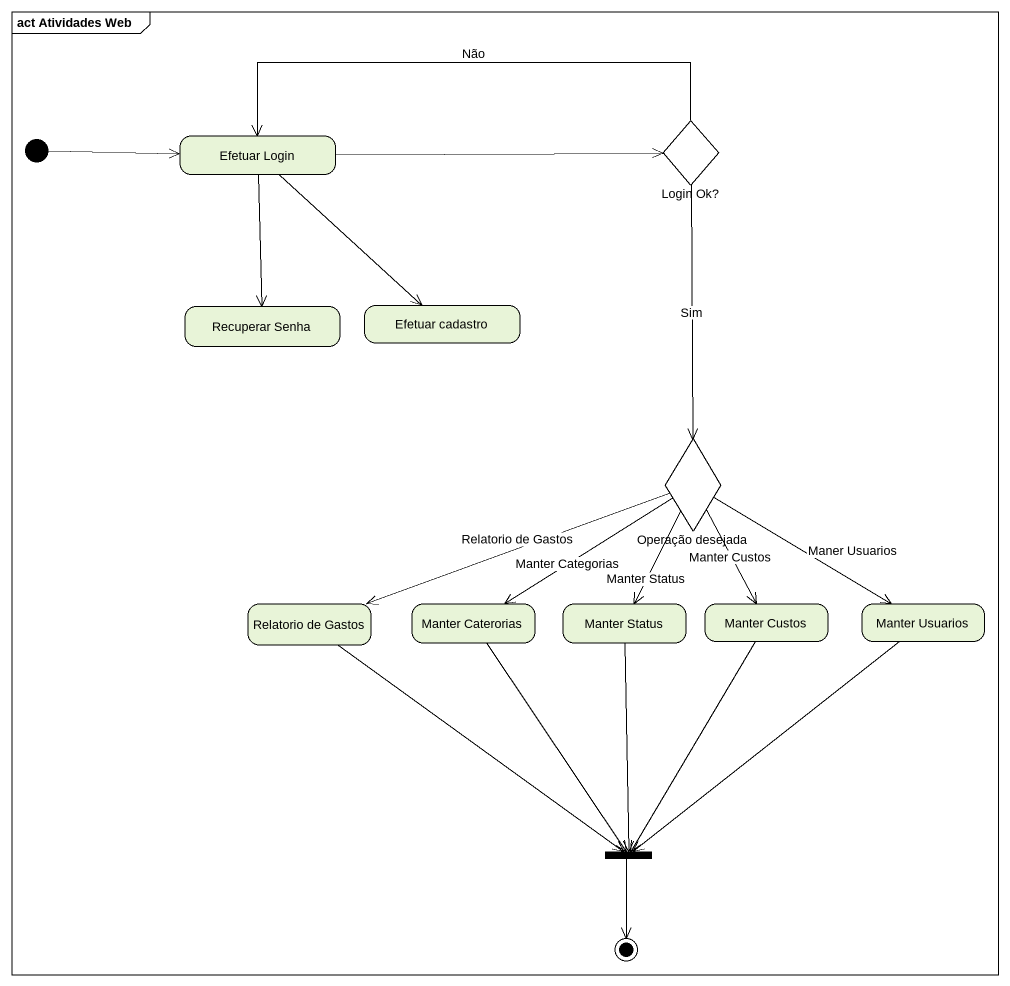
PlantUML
@startuml
mainframe act Atividades Web
hide empty description
state "Efetuar Login" as Efetuar_Login
state "Login Ok?" as Login_Ok <<choice>>
state "Recuperar Senha" as Recuperar_Senha
state "Efetuar cadastro" as Efetuar_cadastro
state "Operação desejada" as Operação_desejada <<choice>>
state "Relatorio de Gastos" as Relatorio_de_Gastos
state "Manter Caterorias" as Manter_Caterorias
state "Manter Status" as Manter_Status
state "Manter Custos" as Manter_Custos
state "Manter Usuarios" as Manter_Usuarios
state fork1 <<join>>
[*] -right-> Efetuar_Login
Efetuar_Login -right-> Login_Ok
Efetuar_Login --> Recuperar_Senha
Efetuar_Login --> Efetuar_cadastro
Login_Ok -left-> Efetuar_Login : Não
Login_Ok --> Operação_desejada : Sim
Operação_desejada -left-> Relatorio_de_Gastos : Relatorio de Gastos
Operação_desejada --> Manter_Caterorias : Manter Categorias
Operação_desejada --> Manter_Status : Manter Status
Operação_desejada --> Manter_Custos : Manter Custos
Operação_desejada -right-> Manter_Usuarios : Maner Usuarios
Relatorio_de_Gastos --> fork1
Manter_Caterorias --> fork1
Manter_Status --> fork1
Manter_Custos --> fork1
Manter_Usuarios --> fork1
fork1 --> [*]
@enduml
